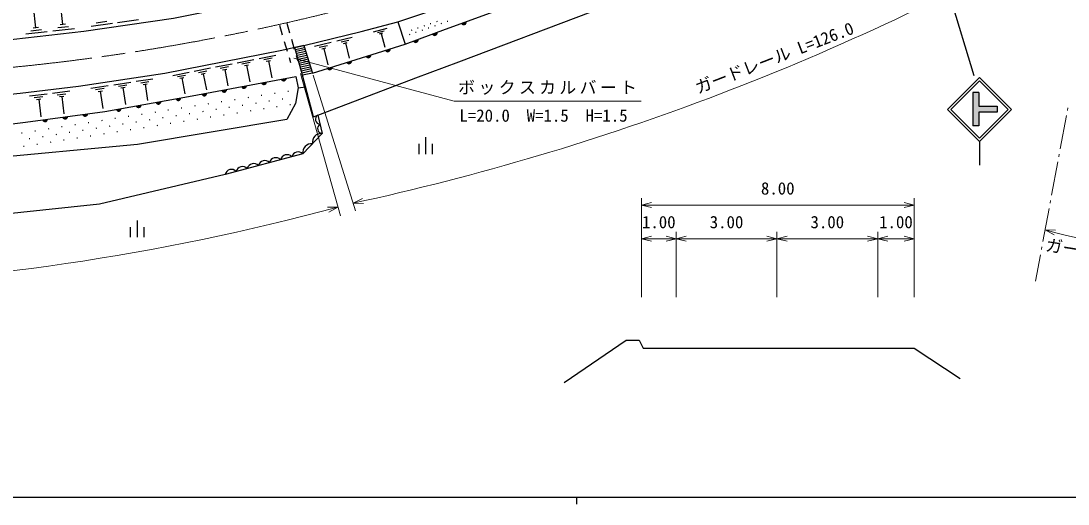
# Model space of a CAD drawing. Units: millimetres, scale not verified. Extents: x 40000 to 680000, y 20000 to 380000.
# Drawn here: x 185573 to 340887, y 204000 to 275705 of the extents above; entities that cross this region are included whole.
import ezdxf
from ezdxf.enums import TextEntityAlignment as Align

# ---------------------------------------------------------------- set-up
doc = ezdxf.new("R2010")
doc.units = ezdxf.units.MM
doc.header["$LTSCALE"] = 1000
doc.linetypes.add('CHAIN', pattern=[18.5, 12, -1.5, 3.5, -1.5])
for name, color, linetype, lineweight in [('M-BGD', 7, 'Continuous', 25), ('M-BMK', 2, 'CHAIN', 13), ('M-BMK-HTXT', 7, 'Continuous', 13), ('M-STR-HTXT', 7, 'Continuous', 13), ('M-STR-STRC', 7, 'Continuous', 25), ('M-TTL-BAND', 7, 'Continuous', 25)]:
    doc.layers.add(name, color=color, linetype=linetype, lineweight=lineweight)
doc.styles.add('ＭＳ ゴシック', font='')
doc.styles.get('ＭＳ ゴシック').set_extended_font_data('MS Gothic')

msp = doc.modelspace()

# ---------------------------------------------------------------- hatches: boundary and pattern name
at = {"layer": 'M-STR-STRC'}
msp.add_hatch(color=256, dxfattribs=at).paths.add_polyline_path([(330358, 262173), (330358, 263073), (327666, 263073), (327666, 265106), (326766, 265106), (326766, 260141), (327666, 260141), (327666, 262173)])

# ---------------------------------------------------------------- linework, layer by layer
at = {"layer": 'M-BGD'}
for p, q in [((191803, 275158), (191438, 278365)), ((187802, 274695), (187441, 277870)), ((192204, 275204), (191402, 275113)), ((199145, 275319), (195975, 274857)), ((198295, 275600), (196710, 275369)), ((203007, 275880), (199903, 275429)), ((224390, 273580), (223961, 275017)), ((224994, 275376), (225412, 273935)), ((241472, 275561), (242557, 272240)), ((245434, 274966), (245339, 274934)), ((246379, 275291), (246285, 275259)), ((247015, 274981), (246920, 274948)), ((247325, 275616), (247231, 275584)), ((247960, 275306), (247866, 275273)), ((248906, 275631), (248812, 275598)), ((189481, 274082), (186305, 273720)), ((188642, 274388), (187054, 274207)), ((188199, 274740), (187405, 274649)), ((193498, 274539), (190291, 274174)), ((192650, 274849), (191047, 274666)), ((237869, 274094), (239896, 274628)), ((238443, 273974), (239456, 274242)), ((238763, 273788), (239269, 273921)), ((239016, 273855), (239550, 271828)), ((243232, 273681), (243137, 273649)), ((243542, 274317), (243447, 274284)), ((244177, 274006), (244083, 273974)), ((244488, 274642), (244393, 274609)), ((245123, 274331), (245029, 274299)), ((246069, 274656), (245974, 274623)), ((225106, 271184), (224677, 272621)), ((225691, 272975), (226109, 271534)), ((229129, 271944), (231566, 272533)), ((229812, 271787), (231030, 272081)), ((232426, 272741), (234696, 273290)), ((233062, 272594), (234198, 272869)), ((233415, 272379), (233982, 272516)), ((233699, 272448), (234247, 270177)), ((220903, 270151), (223396, 270646)), ((226299, 271483), (227623, 271785)), ((226379, 271194), (227714, 271498)), ((226388, 270574), (226625, 269759)), ((226459, 270904), (227805, 271211)), ((226538, 270615), (227895, 270924)), ((226618, 270325), (227986, 270637)), ((226697, 270036), (228077, 270350)), ((230190, 271556), (230799, 271703)), ((230495, 271629), (231084, 269193)), ((211271, 268241), (213684, 268720)), ((214455, 268872), (216894, 269356)), ((215125, 268689), (216345, 268930)), ((217665, 269509), (220131, 269998)), ((218343, 269323), (219576, 269568)), ((218712, 269076), (219329, 269198)), ((219021, 269137), (219510, 266671)), ((221588, 269963), (222835, 270210)), ((221961, 269713), (222585, 269837)), ((222273, 269775), (222767, 267281)), ((225617, 269472), (225392, 270226)), ((226777, 269746), (228168, 270063)), ((226856, 269456), (228258, 269776)), ((226936, 269167), (228349, 269489)), ((227015, 268877), (228440, 269202)), ((227095, 268588), (228530, 268915)), ((208124, 267617), (210503, 268089)), ((208778, 267438), (209967, 267673)), ((209134, 267199), (209729, 267317)), ((209431, 267258), (209903, 264879)), ((211934, 268059), (213140, 268298)), ((212295, 267817), (212898, 267937)), ((212597, 267877), (213075, 265465)), ((215490, 268444), (216100, 268565)), ((215795, 268505), (216279, 266065)), ((227174, 268298), (228621, 268628)), ((227254, 268009), (228712, 268341)), ((228943, 261470), (227357, 267634)), ((195952, 265734), (198525, 266120)), ((196644, 265509), (197930, 265702)), ((199349, 266244), (201855, 266621)), ((200023, 266025), (201275, 266213)), ((200383, 265759), (201009, 265853)), ((200696, 265806), (201072, 263301)), ((202682, 266745), (205114, 267110)), ((203336, 266532), (204552, 266715)), ((203686, 266274), (204294, 266365)), ((203990, 266320), (204355, 263888)), ((226708, 265757), (227795, 265929)), ((186830, 264589), (189446, 264901)), ((187523, 264340), (188831, 264496)), ((187889, 264052), (188543, 264130)), ((188216, 264091), (188529, 261475)), ((190260, 264999), (192836, 265307)), ((190943, 264754), (192231, 264908)), ((191303, 264470), (191947, 264547)), ((191625, 264509), (191933, 261933)), ((197014, 265236), (197657, 265332)), ((197335, 265284), (197722, 262712)), ((219339, 264320), (219240, 264304)), ((221315, 264630), (221216, 264614)), ((223291, 264940), (223192, 264924)), ((224434, 264107), (224335, 264092)), ((225267, 265250), (225168, 265234)), ((209460, 262770), (209361, 262754)), ((211436, 263080), (211337, 263064)), ((213412, 263390), (213313, 263374)), ((214555, 262557), (214456, 262541)), ((215387, 263700), (215289, 263684)), ((216530, 262867), (216432, 262851)), ((217363, 264010), (217265, 263994)), ((218506, 263177), (218407, 263161)), ((220482, 263487), (220383, 263471)), ((221625, 262654), (221526, 262639)), ((222458, 263797), (222359, 263782)), ((223601, 262964), (223502, 262949)), ((225577, 263274), (225478, 263259)), ((199581, 261220), (199482, 261204)), ((201557, 261530), (201458, 261514)), ((203533, 261840), (203434, 261824)), ((204675, 261007), (204577, 260991)), ((205508, 262150), (205410, 262134)), ((206651, 261317), (206552, 261301)), ((207484, 262460), (207385, 262444)), ((208627, 261627), (208528, 261611)), ((210603, 261937), (210504, 261921)), ((211746, 261104), (211647, 261088)), ((212579, 262247), (212480, 262231)), ((213722, 261414), (213623, 261398)), ((215698, 261724), (215599, 261709)), ((217673, 262034), (217575, 262019)), ((219649, 262344), (219550, 262329)), ((189702, 259669), (189603, 259654)), ((191678, 259980), (191579, 259964)), ((193653, 260290), (193555, 260274)), ((194796, 259457), (194698, 259441)), ((195629, 260600), (195530, 260584)), ((196772, 259767), (196673, 259751)), ((197605, 260910), (197506, 260894)), ((198748, 260077), (198649, 260061)), ((200724, 260387), (200625, 260371)), ((201867, 259554), (201768, 259538)), ((202700, 260697), (202601, 260681)), ((203843, 259864), (203744, 259848)), ((205818, 260174), (205720, 260158)), ((207794, 260484), (207695, 260468)), ((209770, 260794), (209671, 260778)), ((185750, 259049), (185651, 259034)), ((186893, 258217), (186794, 258201)), ((187726, 259359), (187627, 259344)), ((188869, 258527), (188770, 258511)), ((190845, 258837), (190746, 258821)), ((191988, 258004), (191889, 257988)), ((192821, 259147), (192722, 259131)), ((193963, 258314), (193865, 258298)), ((195939, 258624), (195840, 258608)), ((197915, 258934), (197816, 258918)), ((199891, 259244), (199792, 259228)), ((245586, 258443), (245586, 255943)), ((186060, 257074), (185961, 257058)), ((188036, 257384), (187937, 257368)), ((190012, 257694), (189913, 257678)), ((244586, 257443), (244586, 255943)), ((246586, 257443), (246586, 255943)), ((202798, 246090), (202798, 243590)), ((201798, 245090), (201798, 243590)), ((203798, 245090), (203798, 243590))]:
    msp.add_line(p, q, dxfattribs=at)
for points in [[(228829, 267969), (242557, 272240), (248561, 274460), (262444, 279579), (289915, 289518), (301335, 293760), (307759, 296051), (314316, 298754), (319435, 301425), (325676, 305174), (332497, 310313), (338480, 317879), (342591, 323233)], [(228943, 261470), (244162, 267267), (250533, 269647), (270163, 277047), (291687, 284855), (302847, 289055), (309379, 291805), (316152, 294813), (322110, 297589), (330604, 302817), (335994, 307802), (341486, 315618), (345135, 321422)], [(241472, 275561), (247404, 277562), (261280, 282239), (289014, 292010), (300323, 296211), (306291, 298929), (311463, 301715), (316807, 305259)], [(141547, 271518), (156423, 271392), (166981, 271752), (180986, 272610), (194898, 274196), (208189, 276129), (223803, 279294)], [(227532, 272072), (236038, 274129), (241472, 275561)], [(227532, 272072), (224268, 271328), (206904, 267885), (194115, 265964), (185481, 264931), (169257, 263250), (155748, 262361), (141013, 262241), (127840, 263033), (119230, 263922), (109647, 265243), (95465, 267597), (84837, 269854), (64904, 273882)], [(63878, 268689), (73774, 266550), (83776, 264877), (95747, 262874), (109479, 260600), (119910, 258823), (127482, 257583), (133748, 256892), (140843, 256492), (149615, 256696), (155969, 257205), (169693, 258588), (186262, 260666), (198013, 262247), (210989, 264565), (226345, 267443), (226708, 265757)], [(226708, 265757), (226321, 263437), (225024, 261083), (202878, 257354), (179612, 255176), (159429, 253278), (151093, 252689), (146148, 252177), (140300, 252144), (133267, 252659), (128013, 253230), (121957, 254141), (111911, 255721), (98167, 257805), (84722, 259838), (82427, 260227), (73391, 261542), (71014, 263173), (69577, 263145), (68796, 260918), (62717, 262810)], [(229590, 261717), (230234, 258993), (227384, 255983), (215857, 252934)], [(215857, 252934), (197232, 248511), (177110, 246381), (152937, 243811), (137290, 242610), (130232, 241998), (117237, 243911), (101197, 246233), (92714, 247467), (89528, 247851), (88792, 247894), (88173, 247617), (87553, 247136), (87265, 246368), (85991, 242225)], [(266165, 222039), (275347, 228350), (277279, 228350), (277845, 227133), (318060, 227133), (324878, 222614)]]:
    msp.add_lwpolyline(points, dxfattribs=at)
msp.add_lwpolyline([(226220, 271773), (227532, 272072), (228829, 267969), (227357, 267634)], close=True, dxfattribs=at)
for centre, radius, start, end in [((251261, 275514), 354, 209.03537, 11.44055), ((251261, 275514), 283, 211.25941, 9.21651), ((251261, 275514), 212, 215.00573, 5.47018), ((251261, 275514), 142, 222.71746, 357.75845), ((251261, 275514), 100, 233.03513, 347.44079), ((246947, 273921), 354, 209.09068, 11.49586), ((246947, 273921), 283, 211.31472, 9.27182), ((246947, 273921), 212, 215.06105, 5.5255), ((246947, 273921), 142, 222.77278, 357.81377), ((246947, 273921), 100, 233.09044, 347.49611), ((244133, 272881), 354, 209.09068, 11.49586), ((244133, 272881), 283, 211.31472, 9.27182), ((244133, 272881), 212, 215.06105, 5.5255), ((244133, 272881), 142, 222.77278, 357.81377), ((244133, 272881), 100, 233.09044, 347.49611), ((237109, 270602), 354, 206.07964, 8.48482), ((237109, 270602), 283, 208.30368, 6.26078), ((237109, 270602), 212, 212.05001, 2.51446), ((237109, 270602), 142, 219.76174, 354.80273), ((237109, 270602), 100, 230.0794, 344.48506), ((239974, 271493), 354, 206.07964, 8.48482), ((239974, 271493), 283, 208.30368, 6.26078), ((239974, 271493), 212, 212.05001, 2.51446), ((239974, 271493), 142, 219.76174, 354.80273), ((239974, 271493), 100, 230.0794, 344.48506), ((231380, 268819), 354, 206.07964, 8.48482), ((231380, 268819), 283, 208.30368, 6.26078), ((231380, 268819), 212, 212.05001, 2.51446), ((231380, 268819), 142, 219.76174, 354.80273), ((231380, 268819), 100, 230.0794, 344.48506), ((234245, 269711), 354, 206.07964, 8.48482), ((234245, 269711), 283, 208.30368, 6.26078), ((234245, 269711), 212, 212.05001, 2.51446), ((234245, 269711), 142, 219.76174, 354.80273), ((234245, 269711), 100, 230.0794, 344.48506), ((224554, 267163), 354, 199.41256, 1.81774), ((224554, 267163), 283, 201.6366, 359.5937), ((224554, 267163), 212, 205.38292, 355.84737), ((218657, 266057), 354, 199.41256, 1.81774), ((218657, 266057), 283, 201.6366, 359.5937), ((218657, 266057), 212, 205.38292, 355.84737), ((218657, 266057), 142, 213.09465, 348.13564), ((218657, 266057), 100, 223.41231, 337.81798), ((221606, 266610), 354, 199.41256, 1.81774), ((221606, 266610), 283, 201.6366, 359.5937), ((221606, 266610), 212, 205.38292, 355.84737), ((221606, 266610), 142, 213.09465, 348.13564), ((221606, 266610), 100, 223.41231, 337.81798), ((224554, 267163), 142, 213.09465, 348.13564), ((224554, 267163), 100, 223.41231, 337.81798), ((208921, 264251), 354, 198.92847, 1.33365), ((208921, 264251), 283, 201.15251, 359.10961), ((208921, 264251), 212, 204.89884, 355.36329), ((208921, 264251), 142, 212.61057, 347.65156), ((208921, 264251), 100, 222.92823, 337.33389), ((212760, 264952), 354, 199.41256, 1.81774), ((212760, 264952), 283, 201.6366, 359.5937), ((212760, 264952), 212, 205.38292, 355.84737), ((212760, 264952), 142, 213.09465, 348.13564), ((212760, 264952), 100, 223.41231, 337.81798), ((215708, 265505), 354, 199.41256, 1.81774), ((215708, 265505), 283, 201.6366, 359.5937), ((215708, 265505), 212, 205.38292, 355.84737), ((215708, 265505), 142, 213.09465, 348.13564), ((215708, 265505), 100, 223.41231, 337.81798), ((200062, 262668), 354, 198.92847, 1.33365), ((200062, 262668), 283, 201.15251, 359.10961), ((200062, 262668), 212, 204.89884, 355.36329), ((200062, 262668), 142, 212.61057, 347.65156), ((200062, 262668), 100, 222.92823, 337.33389), ((203015, 263195), 354, 198.92847, 1.33365), ((203015, 263195), 283, 201.15251, 359.10961), ((203015, 263195), 212, 204.89884, 355.36329), ((203015, 263195), 142, 212.61057, 347.65156), ((203015, 263195), 100, 222.92823, 337.33389), ((205968, 263723), 354, 198.92847, 1.33365), ((205968, 263723), 283, 201.15251, 359.10961), ((205968, 263723), 212, 204.89884, 355.36329), ((205968, 263723), 142, 212.61057, 347.65156), ((205968, 263723), 100, 222.92823, 337.33389), ((189157, 261110), 354, 196.45823, 358.86341), ((189157, 261110), 283, 198.68227, 356.63937), ((189157, 261110), 212, 202.4286, 352.89305), ((189157, 261110), 142, 210.14033, 345.18132), ((189157, 261110), 100, 220.45799, 334.86366), ((192130, 261510), 354, 196.45823, 358.86341), ((192130, 261510), 283, 198.68227, 356.63937), ((192130, 261510), 212, 202.4286, 352.89305), ((192130, 261510), 142, 210.14033, 345.18132), ((192130, 261510), 100, 220.45799, 334.86366), ((195104, 261910), 354, 196.45823, 358.86341), ((195104, 261910), 283, 198.68227, 356.63937), ((195104, 261910), 212, 202.4286, 352.89305), ((195104, 261910), 142, 210.14033, 345.18132), ((195104, 261910), 100, 220.45799, 334.86366), ((229984, 261091), 739, 122.18036, 264.39958), ((230306, 259729), 739, 122.18036, 264.39958), ((230119, 257674), 1324, 85.05288, 188.07725), ((226682, 255306), 975, 43.98189, 165.64883), ((228694, 256169), 1324, 85.05288, 188.07725), ((221742, 253999), 975, 43.98189, 165.64883), ((223388, 254435), 975, 43.98189, 165.64883), ((225035, 254870), 975, 43.98189, 165.64883), ((216802, 252693), 975, 43.98189, 165.64883), ((218448, 253128), 975, 43.98189, 165.64883), ((220095, 253564), 975, 43.98189, 165.64883)]:
    msp.add_arc(centre, radius, start, end, dxfattribs=at)
at = {"layer": 'M-BMK'}
msp.add_arc((152401, 593779), 326517, 272.33326, 284.55602, dxfattribs=at)
at = {"layer": 'M-BMK-HTXT'}
for p, q in [((340875, 262829), (340802, 262436)), ((340654, 261650), (339732, 256736)), ((339363, 254770), (338441, 249856)), ((339584, 255950), (339511, 255556)), ((338293, 249070), (338220, 248676)), ((338072, 247890), (337150, 242976)), ((336781, 241010), (336047, 237096)), ((337003, 242190), (336929, 241797))]:
    msp.add_line(p, q, dxfattribs=at)
at = {"layer": 'M-STR-HTXT'}
for p, q in [((227014, 267891), (232948, 246793)), ((228931, 267658), (235208, 247497)), ((234847, 248654), (236234, 249338)), ((234847, 248654), (236393, 248605)), ((277598, 234732), (277598, 249386)), ((277598, 248386), (279098, 248761)), ((318060, 248386), (316560, 248761)), ((318060, 234732), (318060, 249386)), ((232586, 248080), (231041, 248049)), ((232586, 248080), (231237, 247325)), ((277598, 248386), (318060, 248386)), ((277598, 248386), (279098, 248011)), ((318060, 248386), (316560, 248011)), ((282762, 234732), (282762, 244386)), ((297701, 234732), (297701, 244386)), ((312660, 234732), (312660, 244386)), ((337474, 244701), (338819, 243938)), ((337474, 244701), (339019, 244661)), ((277598, 243386), (279098, 243761)), ((277598, 243386), (282762, 243386)), ((277598, 243386), (279098, 243011)), ((282762, 243386), (281262, 243761)), ((282762, 243386), (281262, 243011)), ((282762, 243386), (284262, 243761)), ((282762, 243386), (297701, 243386)), ((282762, 243386), (284262, 243011)), ((297701, 243386), (296201, 243761)), ((297701, 243386), (296201, 243011)), ((297701, 243386), (299201, 243761)), ((297701, 243386), (312660, 243386)), ((297701, 243386), (299201, 243011)), ((312660, 243386), (311160, 243761)), ((312660, 243386), (311160, 243011)), ((312660, 243386), (314160, 243761)), ((312660, 243386), (318060, 243386)), ((312660, 243386), (314160, 243011)), ((318060, 243386), (316560, 243761)), ((318060, 243386), (316560, 243011))]:
    msp.add_line(p, q, dxfattribs=at)
msp.add_lwpolyline([(226028, 270202), (249807, 263804), (277563, 263804)], dxfattribs=at)
for centre, radius, start, end in [((155349, 615103), 374974, 282.24024, 299.58354), ((142517, 580145), 344064, 257.75047, 285.17578), ((367999, 354595), 114055, 254.47643, 267.60354)]:
    msp.add_arc(centre, radius, start, end, dxfattribs=at)
at = {"layer": 'M-STR-STRC'}
for p, q in [((315697, 304860), (326902, 267613)), ((323010, 262568), (327748, 267305)), ((327748, 267305), (332485, 262568)), ((323505, 262568), (327748, 266810)), ((327748, 266810), (331990, 262568)), ((326766, 265106), (326766, 260141)), ((327666, 265106), (326766, 265106)), ((327666, 265106), (327666, 263073)), ((323010, 262568), (327748, 257830)), ((323505, 262568), (327748, 258325)), ((327666, 263073), (330358, 263073)), ((327748, 258325), (331990, 262568)), ((327748, 257830), (332485, 262568)), ((330358, 263073), (330358, 262173)), ((330358, 262173), (327666, 262173)), ((327666, 262173), (327666, 260141)), ((327666, 260141), (326766, 260141)), ((327748, 257830), (327748, 254274))]:
    msp.add_line(p, q, dxfattribs=at)
at = {"layer": 'M-TTL-BAND'}
for p, q in [((40000, 205000), (579000, 205000)), ((268000, 205000), (268000, 204000))]:
    msp.add_line(p, q, dxfattribs=at)

# ---------------------------------------------------------------- texts
at = {"layer": 'M-STR-HTXT', "style": 'ＭＳ ゴシック'}
for s, rotation, p in [('ガードレール L=126.0', 21.18, (297856, 268867)), ('ガードレール L=25.0', 351.04, (349084, 239206))]:
    msp.add_text(s, height=1833, rotation=rotation, dxfattribs=at).set_placement(p, align=Align.BOTTOM_CENTER)
msp.add_text('L=20.0  W=1.5\u3000H=1.5', height=1833, dxfattribs=at).set_placement((263085, 261666), align=Align.MIDDLE_CENTER)
for s, p in [('8.00', (297829, 249386)), ('1.00', (280180, 244386)), ('3.00', (290231, 244386)), ('3.00', (305180, 244386)), ('1.00', (315360, 244386))]:
    msp.add_text(s, height=1833, dxfattribs=at).set_placement(p, align=Align.BOTTOM_CENTER)
at = {"layer": 'M-STR-HTXT', "insert": (263936, 265743), "char_height": 1833, "attachment_point": 5, "style": 'ＭＳ ゴシック'}
msp.add_mtext('\\T1.2;ボックスカルバート', dxfattribs=at)

doc.saveas('drawing.dxf')
